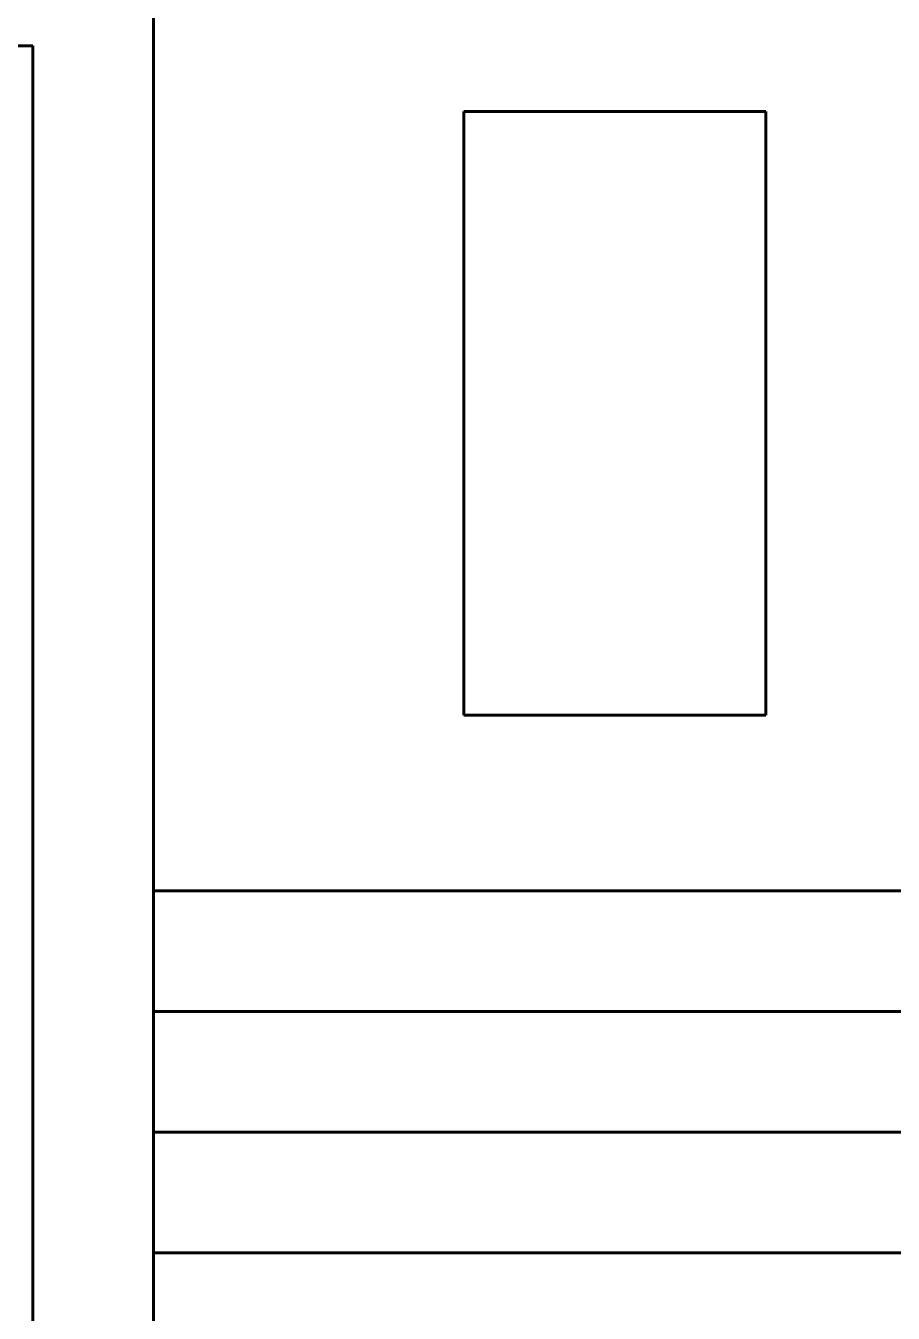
# Model space of a CAD drawing. Extents: x 0 to 297, y 0 to 292.
# Drawn here: x 141.35 to 144.94, y 107.86 to 113.19 of the extents above; entities that cross this region are included whole.
import ezdxf

# ---------------------------------------------------------------- set-up
doc = ezdxf.new("R2010")
doc.units = 0
doc.header["$MEASUREMENT"] = 0
doc.linetypes.add('K5LT_BASIC', pattern=[0])
doc.layers.add('Системный слой', color=7, linetype='Continuous')

# ---------------------------------------------------------------- blocks, each defined once
blk = doc.blocks.new('*U')
at = {"layer": 'Системный слой', "linetype": 'K5LT_BASIC', "lineweight": 60}
for p, q in [((144.414, 112.8339), (143.164, 112.8339)), ((143.164, 112.8339), (143.164, 110.3339)), ((144.414, 110.3339), (144.414, 112.8339)), ((143.164, 110.3339), (144.414, 110.3339)), ((141.8789, 109.106), (141.8789, 109.606)), ((141.8789, 109.606), (145.8789, 109.606)), ((141.8789, 108.606), (141.8789, 109.106)), ((141.8789, 109.106), (145.8789, 109.106)), ((145.8789, 109.106), (141.8789, 109.106)), ((141.8789, 108.106), (141.8789, 108.606)), ((141.8789, 108.606), (145.8789, 108.606)), ((145.8789, 108.606), (141.8789, 108.606)), ((141.8789, 107.606), (141.8789, 108.106)), ((141.8789, 108.106), (145.8789, 108.106)), ((145.8789, 108.106), (141.8789, 108.106))]:
    blk.add_line(p, q, dxfattribs=at)

msp = doc.modelspace()

# ---------------------------------------------------------------- linework, layer by layer
at = {"layer": 'Системный слой', "linetype": 'K5LT_BASIC', "lineweight": 60}
for p, q in [((141.8789, 99.606), (141.8789, 113.6064)), ((141.3789, 113.106), (134.3789, 113.106)), ((141.3789, 100.106), (141.3789, 113.106)), ((141.3789, 100.106), (141.3789, 113.106)), ((145.8789, 109.606), (141.8789, 109.606)), ((141.8789, 109.106), (144.8789, 109.106)), ((141.8789, 109.106), (145.8789, 109.106)), ((141.8789, 108.606), (144.8789, 108.606)), ((141.8789, 108.606), (145.8789, 108.606)), ((141.8789, 108.106), (144.8789, 108.106)), ((141.8789, 108.106), (145.8789, 108.106))]:
    msp.add_line(p, q, dxfattribs=at)

# ---------------------------------------------------------------- block references
at = {"layer": 'Системный слой'}
msp.add_blockref('*U', (0, 0), dxfattribs=at)
msp.add_blockref('*U', (0, 0), dxfattribs=at)
msp.add_blockref('*U', (0, 0), dxfattribs=at)
msp.add_blockref('*U', (0, 0), dxfattribs=at)
msp.add_blockref('*U', (0, 0), dxfattribs=at)
msp.add_blockref('*U', (0, 0), dxfattribs=at)
msp.add_blockref('*U', (0, 0), dxfattribs=at)
msp.add_blockref('*U', (0, 0), dxfattribs=at)
msp.add_blockref('*U', (0, 0), dxfattribs=at)
msp.add_blockref('*U', (0, 0), dxfattribs=at)
msp.add_blockref('*U', (0, 0), dxfattribs=at)
msp.add_blockref('*U', (0, 0), dxfattribs=at)
msp.add_blockref('*U', (0, 0), dxfattribs=at)
msp.add_blockref('*U', (0, 0), dxfattribs=at)
msp.add_blockref('*U', (0, 0), dxfattribs=at)
msp.add_blockref('*U', (0, 0), dxfattribs=at)
msp.add_blockref('*U', (0, 0), dxfattribs=at)
msp.add_blockref('*U', (0, 0), dxfattribs=at)
msp.add_blockref('*U', (0, 0), dxfattribs=at)
msp.add_blockref('*U', (0, 0), dxfattribs=at)
msp.add_blockref('*U', (0, 0), dxfattribs=at)
msp.add_blockref('*U', (0, 0), dxfattribs=at)
msp.add_blockref('*U', (0, 0), dxfattribs=at)
msp.add_blockref('*U', (0, 0), dxfattribs=at)
msp.add_blockref('*U', (0, 0), dxfattribs=at)
msp.add_blockref('*U', (0, 0), dxfattribs=at)
msp.add_blockref('*U', (0, 0), dxfattribs=at)
msp.add_blockref('*U', (0, 0), dxfattribs=at)
msp.add_blockref('*U', (0, 0), dxfattribs=at)
msp.add_blockref('*U', (0, 0), dxfattribs=at)
msp.add_blockref('*U', (0, 0), dxfattribs=at)
msp.add_blockref('*U', (0, 0), dxfattribs=at)
msp.add_blockref('*U', (0, 0), dxfattribs=at)
msp.add_blockref('*U', (0, 0), dxfattribs=at)
msp.add_blockref('*U', (0, 0), dxfattribs=at)
msp.add_blockref('*U', (0, 0), dxfattribs=at)
msp.add_blockref('*U', (0, 0), dxfattribs=at)
msp.add_blockref('*U', (0, 0), dxfattribs=at)
msp.add_blockref('*U', (0, 0), dxfattribs=at)
msp.add_blockref('*U', (0, 0), dxfattribs=at)
msp.add_blockref('*U', (0, 0), dxfattribs=at)
msp.add_blockref('*U', (0, 0), dxfattribs=at)
msp.add_blockref('*U', (0, 0), dxfattribs=at)
msp.add_blockref('*U', (0, 0), dxfattribs=at)
msp.add_blockref('*U', (0, 0), dxfattribs=at)
msp.add_blockref('*U', (0, 0), dxfattribs=at)
msp.add_blockref('*U', (0, 0), dxfattribs=at)
msp.add_blockref('*U', (0, 0), dxfattribs=at)
msp.add_blockref('*U', (0, 0), dxfattribs=at)
msp.add_blockref('*U', (0, 0), dxfattribs=at)
msp.add_blockref('*U', (0, 0), dxfattribs=at)
msp.add_blockref('*U', (0, 0), dxfattribs=at)
msp.add_blockref('*U', (0, 0), dxfattribs=at)
msp.add_blockref('*U', (0, 0), dxfattribs=at)
msp.add_blockref('*U', (0, 0), dxfattribs=at)
msp.add_blockref('*U', (0, 0), dxfattribs=at)
msp.add_blockref('*U', (0, 0), dxfattribs=at)
msp.add_blockref('*U', (0, 0), dxfattribs=at)
msp.add_blockref('*U', (0, 0), dxfattribs=at)
msp.add_blockref('*U', (0, 0), dxfattribs=at)
msp.add_blockref('*U', (0, 0), dxfattribs=at)
msp.add_blockref('*U', (0, 0), dxfattribs=at)
msp.add_blockref('*U', (0, 0), dxfattribs=at)
msp.add_blockref('*U', (0, 0), dxfattribs=at)
msp.add_blockref('*U', (0, 0), dxfattribs=at)
msp.add_blockref('*U', (0, 0), dxfattribs=at)
msp.add_blockref('*U', (0, 0), dxfattribs=at)
msp.add_blockref('*U', (0, 0), dxfattribs=at)
msp.add_blockref('*U', (0, 0), dxfattribs=at)
msp.add_blockref('*U', (0, 0), dxfattribs=at)
msp.add_blockref('*U', (0, 0), dxfattribs=at)
msp.add_blockref('*U', (0, 0), dxfattribs=at)
msp.add_blockref('*U', (0, 0), dxfattribs=at)
msp.add_blockref('*U', (0, 0), dxfattribs=at)
msp.add_blockref('*U', (0, 0), dxfattribs=at)
msp.add_blockref('*U', (0, 0), dxfattribs=at)
msp.add_blockref('*U', (0, 0), dxfattribs=at)
msp.add_blockref('*U', (0, 0), dxfattribs=at)
msp.add_blockref('*U', (0, 0), dxfattribs=at)
msp.add_blockref('*U', (0, 0), dxfattribs=at)
msp.add_blockref('*U', (0, 0), dxfattribs=at)
msp.add_blockref('*U', (0, 0), dxfattribs=at)
msp.add_blockref('*U', (0, 0), dxfattribs=at)
msp.add_blockref('*U', (0, 0), dxfattribs=at)
msp.add_blockref('*U', (0, 0), dxfattribs=at)
msp.add_blockref('*U', (0, 0), dxfattribs=at)
msp.add_blockref('*U', (0, 0), dxfattribs=at)
msp.add_blockref('*U', (0, 0), dxfattribs=at)
msp.add_blockref('*U', (0, 0), dxfattribs=at)
msp.add_blockref('*U', (0, 0), dxfattribs=at)
msp.add_blockref('*U', (0, 0), dxfattribs=at)
msp.add_blockref('*U', (0, 0), dxfattribs=at)
msp.add_blockref('*U', (0, 0), dxfattribs=at)
msp.add_blockref('*U', (0, 0), dxfattribs=at)
msp.add_blockref('*U', (0, 0), dxfattribs=at)
msp.add_blockref('*U', (0, 0), dxfattribs=at)
msp.add_blockref('*U', (0, 0), dxfattribs=at)
msp.add_blockref('*U', (0, 0), dxfattribs=at)
msp.add_blockref('*U', (0, 0), dxfattribs=at)
msp.add_blockref('*U', (0, 0), dxfattribs=at)
msp.add_blockref('*U', (0, 0), dxfattribs=at)
msp.add_blockref('*U', (0, 0), dxfattribs=at)
msp.add_blockref('*U', (0, 0), dxfattribs=at)
msp.add_blockref('*U', (0, 0), dxfattribs=at)
msp.add_blockref('*U', (0, 0), dxfattribs=at)
msp.add_blockref('*U', (0, 0), dxfattribs=at)
msp.add_blockref('*U', (0, 0), dxfattribs=at)
msp.add_blockref('*U', (0, 0), dxfattribs=at)
msp.add_blockref('*U', (0, 0), dxfattribs=at)
msp.add_blockref('*U', (0, 0), dxfattribs=at)
msp.add_blockref('*U', (0, 0), dxfattribs=at)
msp.add_blockref('*U', (0, 0), dxfattribs=at)
msp.add_blockref('*U', (0, 0), dxfattribs=at)
msp.add_blockref('*U', (0, 0), dxfattribs=at)
msp.add_blockref('*U', (0, 0), dxfattribs=at)
msp.add_blockref('*U', (0, 0), dxfattribs=at)
msp.add_blockref('*U', (0, 0), dxfattribs=at)
msp.add_blockref('*U', (0, 0), dxfattribs=at)
msp.add_blockref('*U', (0, 0), dxfattribs=at)
msp.add_blockref('*U', (0, 0), dxfattribs=at)
msp.add_blockref('*U', (0, 0), dxfattribs=at)
msp.add_blockref('*U', (0, 0), dxfattribs=at)
msp.add_blockref('*U', (0, 0), dxfattribs=at)
msp.add_blockref('*U', (0, 0), dxfattribs=at)
msp.add_blockref('*U', (0, 0), dxfattribs=at)
msp.add_blockref('*U', (0, 0), dxfattribs=at)
msp.add_blockref('*U', (0, 0), dxfattribs=at)
msp.add_blockref('*U', (0, 0), dxfattribs=at)
msp.add_blockref('*U', (0, 0), dxfattribs=at)
msp.add_blockref('*U', (0, 0), dxfattribs=at)
msp.add_blockref('*U', (0, 0), dxfattribs=at)
msp.add_blockref('*U', (0, 0), dxfattribs=at)
msp.add_blockref('*U', (0, 0), dxfattribs=at)
msp.add_blockref('*U', (0, 0), dxfattribs=at)
msp.add_blockref('*U', (0, 0), dxfattribs=at)
msp.add_blockref('*U', (0, 0), dxfattribs=at)
msp.add_blockref('*U', (0, 0), dxfattribs=at)
msp.add_blockref('*U', (0, 0), dxfattribs=at)
msp.add_blockref('*U', (0, 0), dxfattribs=at)
msp.add_blockref('*U', (0, 0), dxfattribs=at)
msp.add_blockref('*U', (0, 0), dxfattribs=at)
msp.add_blockref('*U', (0, 0), dxfattribs=at)
msp.add_blockref('*U', (0, 0), dxfattribs=at)
msp.add_blockref('*U', (0, 0), dxfattribs=at)
msp.add_blockref('*U', (0, 0), dxfattribs=at)
msp.add_blockref('*U', (0, 0), dxfattribs=at)
msp.add_blockref('*U', (0, 0), dxfattribs=at)
msp.add_blockref('*U', (0, 0), dxfattribs=at)
msp.add_blockref('*U', (0, 0), dxfattribs=at)
msp.add_blockref('*U', (0, 0), dxfattribs=at)
msp.add_blockref('*U', (0, 0), dxfattribs=at)
msp.add_blockref('*U', (0, 0), dxfattribs=at)
msp.add_blockref('*U', (0, 0), dxfattribs=at)
msp.add_blockref('*U', (0, 0), dxfattribs=at)
msp.add_blockref('*U', (0, 0), dxfattribs=at)
msp.add_blockref('*U', (0, 0), dxfattribs=at)
msp.add_blockref('*U', (0, 0), dxfattribs=at)
msp.add_blockref('*U', (0, 0), dxfattribs=at)
msp.add_blockref('*U', (0, 0), dxfattribs=at)
msp.add_blockref('*U', (0, 0), dxfattribs=at)
msp.add_blockref('*U', (0, 0), dxfattribs=at)
msp.add_blockref('*U', (0, 0), dxfattribs=at)
msp.add_blockref('*U', (0, 0), dxfattribs=at)
msp.add_blockref('*U', (0, 0), dxfattribs=at)
msp.add_blockref('*U', (0, 0), dxfattribs=at)
msp.add_blockref('*U', (0, 0), dxfattribs=at)
msp.add_blockref('*U', (0, 0), dxfattribs=at)
msp.add_blockref('*U', (0, 0), dxfattribs=at)
msp.add_blockref('*U', (0, 0), dxfattribs=at)
msp.add_blockref('*U', (0, 0), dxfattribs=at)
msp.add_blockref('*U', (0, 0), dxfattribs=at)
msp.add_blockref('*U', (0, 0), dxfattribs=at)
msp.add_blockref('*U', (0, 0), dxfattribs=at)
msp.add_blockref('*U', (0, 0), dxfattribs=at)
msp.add_blockref('*U', (0, 0), dxfattribs=at)
msp.add_blockref('*U', (0, 0), dxfattribs=at)
msp.add_blockref('*U', (0, 0), dxfattribs=at)
msp.add_blockref('*U', (0, 0), dxfattribs=at)
msp.add_blockref('*U', (0, 0), dxfattribs=at)
msp.add_blockref('*U', (0, 0), dxfattribs=at)
msp.add_blockref('*U', (0, 0), dxfattribs=at)
msp.add_blockref('*U', (0, 0), dxfattribs=at)
msp.add_blockref('*U', (0, 0), dxfattribs=at)
msp.add_blockref('*U', (0, 0), dxfattribs=at)
msp.add_blockref('*U', (0, 0), dxfattribs=at)
msp.add_blockref('*U', (0, 0), dxfattribs=at)
msp.add_blockref('*U', (0, 0), dxfattribs=at)
msp.add_blockref('*U', (0, 0), dxfattribs=at)
msp.add_blockref('*U', (0, 0), dxfattribs=at)
msp.add_blockref('*U', (0, 0), dxfattribs=at)
msp.add_blockref('*U', (0, 0), dxfattribs=at)
msp.add_blockref('*U', (0, 0), dxfattribs=at)
msp.add_blockref('*U', (0, 0), dxfattribs=at)
msp.add_blockref('*U', (0, 0), dxfattribs=at)
msp.add_blockref('*U', (0, 0), dxfattribs=at)
msp.add_blockref('*U', (0, 0), dxfattribs=at)
msp.add_blockref('*U', (0, 0), dxfattribs=at)
msp.add_blockref('*U', (0, 0), dxfattribs=at)
msp.add_blockref('*U', (0, 0), dxfattribs=at)
msp.add_blockref('*U', (0, 0), dxfattribs=at)
msp.add_blockref('*U', (0, 0), dxfattribs=at)
msp.add_blockref('*U', (0, 0), dxfattribs=at)
msp.add_blockref('*U', (0, 0), dxfattribs=at)
msp.add_blockref('*U', (0, 0), dxfattribs=at)
msp.add_blockref('*U', (0, 0), dxfattribs=at)
msp.add_blockref('*U', (0, 0), dxfattribs=at)
msp.add_blockref('*U', (0, 0), dxfattribs=at)
msp.add_blockref('*U', (0, 0), dxfattribs=at)
msp.add_blockref('*U', (0, 0), dxfattribs=at)
msp.add_blockref('*U', (0, 0), dxfattribs=at)
msp.add_blockref('*U', (0, 0), dxfattribs=at)
msp.add_blockref('*U', (0, 0), dxfattribs=at)
msp.add_blockref('*U', (0, 0), dxfattribs=at)
msp.add_blockref('*U', (0, 0), dxfattribs=at)
msp.add_blockref('*U', (0, 0), dxfattribs=at)
msp.add_blockref('*U', (0, 0), dxfattribs=at)
msp.add_blockref('*U', (0, 0), dxfattribs=at)
msp.add_blockref('*U', (0, 0), dxfattribs=at)
msp.add_blockref('*U', (0, 0), dxfattribs=at)
msp.add_blockref('*U', (0, 0), dxfattribs=at)
msp.add_blockref('*U', (0, 0), dxfattribs=at)
msp.add_blockref('*U', (0, 0), dxfattribs=at)
msp.add_blockref('*U', (0, 0), dxfattribs=at)
msp.add_blockref('*U', (0, 0), dxfattribs=at)
msp.add_blockref('*U', (0, 0), dxfattribs=at)
msp.add_blockref('*U', (0, 0), dxfattribs=at)
msp.add_blockref('*U', (0, 0), dxfattribs=at)
msp.add_blockref('*U', (0, 0), dxfattribs=at)
msp.add_blockref('*U', (0, 0), dxfattribs=at)
msp.add_blockref('*U', (0, 0), dxfattribs=at)
msp.add_blockref('*U', (0, 0), dxfattribs=at)
msp.add_blockref('*U', (0, 0), dxfattribs=at)
msp.add_blockref('*U', (0, 0), dxfattribs=at)
msp.add_blockref('*U', (0, 0), dxfattribs=at)
msp.add_blockref('*U', (0, 0), dxfattribs=at)
msp.add_blockref('*U', (0, 0), dxfattribs=at)
msp.add_blockref('*U', (0, 0), dxfattribs=at)
msp.add_blockref('*U', (0, 0), dxfattribs=at)
msp.add_blockref('*U', (0, 0), dxfattribs=at)
msp.add_blockref('*U', (0, 0), dxfattribs=at)
msp.add_blockref('*U', (0, 0), dxfattribs=at)
msp.add_blockref('*U', (0, 0), dxfattribs=at)
msp.add_blockref('*U', (0, 0), dxfattribs=at)
msp.add_blockref('*U', (0, 0), dxfattribs=at)
msp.add_blockref('*U', (0, 0), dxfattribs=at)
msp.add_blockref('*U', (0, 0), dxfattribs=at)
msp.add_blockref('*U', (0, 0), dxfattribs=at)
msp.add_blockref('*U', (0, 0), dxfattribs=at)
msp.add_blockref('*U', (0, 0), dxfattribs=at)
msp.add_blockref('*U', (0, 0), dxfattribs=at)
msp.add_blockref('*U', (0, 0), dxfattribs=at)
msp.add_blockref('*U', (0, 0), dxfattribs=at)
msp.add_blockref('*U', (0, 0), dxfattribs=at)
msp.add_blockref('*U', (0, 0), dxfattribs=at)
msp.add_blockref('*U', (0, 0), dxfattribs=at)
msp.add_blockref('*U', (0, 0), dxfattribs=at)
msp.add_blockref('*U', (0, 0), dxfattribs=at)
msp.add_blockref('*U', (0, 0), dxfattribs=at)
msp.add_blockref('*U', (0, 0), dxfattribs=at)
msp.add_blockref('*U', (0, 0), dxfattribs=at)
msp.add_blockref('*U', (0, 0), dxfattribs=at)
msp.add_blockref('*U', (0, 0), dxfattribs=at)
msp.add_blockref('*U', (0, 0), dxfattribs=at)
msp.add_blockref('*U', (0, 0), dxfattribs=at)
msp.add_blockref('*U', (0, 0), dxfattribs=at)
msp.add_blockref('*U', (0, 0), dxfattribs=at)
msp.add_blockref('*U', (0, 0), dxfattribs=at)
msp.add_blockref('*U', (0, 0), dxfattribs=at)
msp.add_blockref('*U', (0, 0), dxfattribs=at)
msp.add_blockref('*U', (0, 0), dxfattribs=at)
msp.add_blockref('*U', (0, 0), dxfattribs=at)
msp.add_blockref('*U', (0, 0), dxfattribs=at)
msp.add_blockref('*U', (0, 0), dxfattribs=at)
msp.add_blockref('*U', (0, 0), dxfattribs=at)
msp.add_blockref('*U', (0, 0), dxfattribs=at)
msp.add_blockref('*U', (0, 0), dxfattribs=at)
msp.add_blockref('*U', (0, 0), dxfattribs=at)
msp.add_blockref('*U', (0, 0), dxfattribs=at)
msp.add_blockref('*U', (0, 0), dxfattribs=at)
msp.add_blockref('*U', (0, 0), dxfattribs=at)
msp.add_blockref('*U', (0, 0), dxfattribs=at)
msp.add_blockref('*U', (0, 0), dxfattribs=at)
msp.add_blockref('*U', (0, 0), dxfattribs=at)
msp.add_blockref('*U', (0, 0), dxfattribs=at)
msp.add_blockref('*U', (0, 0), dxfattribs=at)
msp.add_blockref('*U', (0, 0), dxfattribs=at)
msp.add_blockref('*U', (0, 0), dxfattribs=at)
msp.add_blockref('*U', (0, 0), dxfattribs=at)
msp.add_blockref('*U', (0, 0), dxfattribs=at)
msp.add_blockref('*U', (0, 0), dxfattribs=at)
msp.add_blockref('*U', (0, 0), dxfattribs=at)
msp.add_blockref('*U', (0, 0), dxfattribs=at)
msp.add_blockref('*U', (0, 0), dxfattribs=at)
msp.add_blockref('*U', (0, 0), dxfattribs=at)
msp.add_blockref('*U', (0, 0), dxfattribs=at)
msp.add_blockref('*U', (0, 0), dxfattribs=at)
msp.add_blockref('*U', (0, 0), dxfattribs=at)
msp.add_blockref('*U', (0, 0), dxfattribs=at)
msp.add_blockref('*U', (0, 0), dxfattribs=at)
msp.add_blockref('*U', (0, 0), dxfattribs=at)
msp.add_blockref('*U', (0, 0), dxfattribs=at)
msp.add_blockref('*U', (0, 0), dxfattribs=at)
msp.add_blockref('*U', (0, 0), dxfattribs=at)
msp.add_blockref('*U', (0, 0), dxfattribs=at)
msp.add_blockref('*U', (0, 0), dxfattribs=at)

doc.saveas('drawing.dxf')
